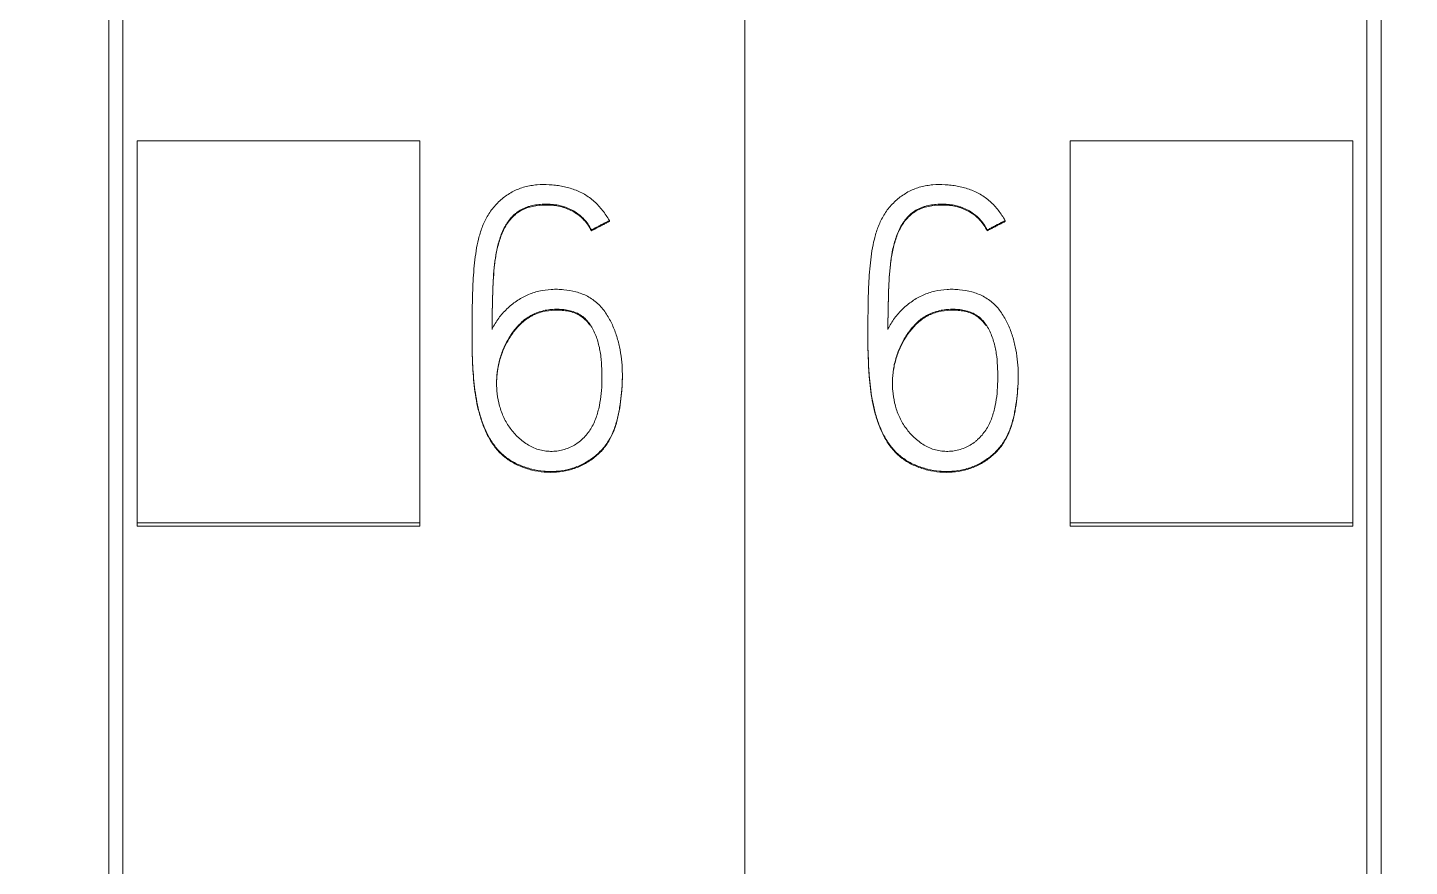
# Model space of a CAD drawing. Header units: millimetres. Extents: x 1359 to 3577, y 1336 to 3557.
# Drawn here: x 2831.1 to 2840.87, y 3276.63 to 3282.56 of the extents above; entities that cross this region are included whole.
import ezdxf

# ---------------------------------------------------------------- set-up
doc = ezdxf.new("R2010")
doc.units = ezdxf.units.MM
doc.set_wipeout_variables(frame=1)
doc.layers.add('000-PI-Oprema', color=30, linetype='Continuous', lineweight=5)

msp = doc.modelspace()

# ---------------------------------------------------------------- wipeouts: each hides what was drawn before it
msp.add_wipeout([(2801.3713, 3330.083), (2836.1713, 3330.083), (2836.1713, 3183.083), (2801.3713, 3183.083)])

# ---------------------------------------------------------------- next in the draw order: linework, layer by layer
at = {"layer": '000-PI-Oprema', "color": 0, "linetype": 'ByBlock', "lineweight": 0}
for p, q in [((2836.1713, 3317.7635), (2836.1713, 3204.3454)), ((2831.7713, 3206.6679), (2831.7713, 3315.483)), ((2831.8713, 3279.0565), (2831.8713, 3281.7587)), ((2831.8713, 3281.7587), (2833.8713, 3281.7587)), ((2833.8713, 3279.0565), (2833.8713, 3281.7587)), ((2835.2124, 3281.1957), (2835.2124, 3281.1895)), ((2835.0848, 3281.1293), (2835.0848, 3281.1231)), ((2834.2409, 3280.3916), (2834.2409, 3280.3854)), ((2835.3043, 3280.0928), (2835.3043, 3280.099)), ((2831.8713, 3279.0565), (2833.8713, 3279.0565)), ((2831.8713, 3279.0322), (2831.8713, 3279.0565)), ((2831.8713, 3279.0322), (2833.8713, 3279.0322)), ((2833.8713, 3279.0322), (2833.8713, 3279.0565))]:
    msp.add_line(p, q, dxfattribs=at)
for points, knots in [([(2831.6713, 3206.3824), (2831.6713, 3209.7232), (2831.6713, 3217.6882), (2831.6713, 3230.3277), (2831.6713, 3245.8141), (2831.6713, 3260.1083), (2831.6713, 3274.3182), (2831.6713, 3288.8848), (2831.6713, 3303.0548), (2831.6713, 3312.6248), (2831.6713, 3315.6687)], [0, 0, 0, 0, 0.091483, 0.21812, 0.346206, 0.515858, 0.610111, 0.736264, 0.916066, 1, 1, 1, 1]), ([(2835.2124, 3281.1957), (2835.1978, 3281.2208), (2835.1819, 3281.2448), (2835.1553, 3281.2789), (2835.146, 3281.2899), (2835.1263, 3281.3111), (2835.1159, 3281.3213), (2835.0835, 3281.3504), (2835.0603, 3281.3673), (2835.023, 3281.389), (2835.0101, 3281.3956), (2834.9836, 3281.4076), (2834.9701, 3281.413), (2834.9292, 3281.4272), (2834.9013, 3281.4344), (2834.8588, 3281.4422), (2834.8446, 3281.4443), (2834.8158, 3281.4477), (2834.8012, 3281.4489), (2834.7579, 3281.4511), (2834.7291, 3281.4509), (2834.6861, 3281.4472), (2834.6718, 3281.4454), (2834.6433, 3281.4406), (2834.629, 3281.4375), (2834.5869, 3281.4262), (2834.5599, 3281.4159), (2834.5214, 3281.3963), (2834.5089, 3281.389), (2834.4844, 3281.3732), (2834.4726, 3281.3647), (2834.4387, 3281.3378), (2834.4179, 3281.3178), (2834.3894, 3281.2849), (2834.3804, 3281.2734), (2834.3637, 3281.2498), (2834.3559, 3281.2377), (2834.3344, 3281.2003), (2834.3223, 3281.1741), (2834.3017, 3281.1198), (2834.2935, 3281.0923), (2834.2798, 3281.0368), (2834.2743, 3281.0087), (2834.2653, 3280.9524), (2834.2616, 3280.9241), (2834.2524, 3280.8388), (2834.2486, 3280.7814), (2834.2439, 3280.6668), (2834.2429, 3280.6094), (2834.2407, 3280.4373), (2834.2396, 3280.3225), (2834.2453, 3280.1796), (2834.2468, 3280.1511), (2834.2507, 3280.094), (2834.2531, 3280.0656), (2834.2623, 3279.9803), (2834.2711, 3279.9236), (2834.288, 3279.8533), (2834.2917, 3279.8393), (2834.2997, 3279.8115), (2834.304, 3279.7977), (2834.3178, 3279.7567), (2834.3283, 3279.7299), (2834.3465, 3279.6907), (2834.353, 3279.6778), (2834.367, 3279.6524), (2834.3745, 3279.6399), (2834.3984, 3279.6035), (2834.4161, 3279.5807), (2834.4464, 3279.5497), (2834.4571, 3279.5398), (2834.4797, 3279.5212), (2834.4914, 3279.5126), (2834.5277, 3279.4887), (2834.5533, 3279.4753), (2834.5936, 3279.4583), (2834.6073, 3279.4532), (2834.635, 3279.4442), (2834.6489, 3279.4402), (2834.6909, 3279.4299), (2834.7194, 3279.4251), (2834.7627, 3279.4212), (2834.7774, 3279.4204), (2834.8065, 3279.42), (2834.821, 3279.4204), (2834.8642, 3279.4234), (2834.8927, 3279.4278), (2834.9347, 3279.438), (2834.9487, 3279.4421), (2834.9763, 3279.4515), (2834.9899, 3279.4569), (2835.0296, 3279.4747), (2835.0548, 3279.4887), (2835.0907, 3279.5131), (2835.1023, 3279.5218), (2835.1248, 3279.5404), (2835.1356, 3279.5503), (2835.1663, 3279.581), (2835.1844, 3279.6033), (2835.2079, 3279.6397), (2835.2152, 3279.6523), (2835.2286, 3279.6783), (2835.2346, 3279.6915), (2835.2511, 3279.7316), (2835.2599, 3279.7591), (2835.2709, 3279.801), (2835.2742, 3279.8151), (2835.28, 3279.8434), (2835.2827, 3279.8578), (2835.2897, 3279.9006), (2835.2934, 3279.9292), (2835.3024, 3280.0151), (2835.3055, 3280.0723), (2835.3031, 3280.1582), (2835.3011, 3280.1868), (2835.2945, 3280.2441), (2835.2898, 3280.2728), (2835.2776, 3280.3301), (2835.2701, 3280.3582), (2835.252, 3280.4136), (2835.2414, 3280.4408), (2835.2163, 3280.4938), (2835.2021, 3280.5191), (2835.1692, 3280.5667), (2835.1505, 3280.5889), (2835.118, 3280.619), (2835.1066, 3280.6283), (2835.0828, 3280.6452), (2835.0703, 3280.6527), (2835.0444, 3280.6663), (2835.0309, 3280.6724), (2835.0034, 3280.6829), (2834.9894, 3280.6874), (2834.9471, 3280.6988), (2834.9183, 3280.7038), (2834.8745, 3280.7079), (2834.8597, 3280.7087), (2834.8304, 3280.7093), (2834.8157, 3280.709), (2834.772, 3280.7066), (2834.743, 3280.7027), (2834.6998, 3280.6927), (2834.6857, 3280.6887), (2834.658, 3280.6795), (2834.6445, 3280.6742), (2834.6049, 3280.6564), (2834.5796, 3280.6421), (2834.5433, 3280.6173), (2834.5314, 3280.6084), (2834.5087, 3280.59), (2834.4978, 3280.5803), (2834.4663, 3280.5501), (2834.4471, 3280.5281), (2834.4121, 3280.4808), (2834.3966, 3280.4558), (2834.383, 3280.4298)], [0, 0, 0, 0, 0.015625, 0.015625, 0.023437, 0.023437, 0.03125, 0.03125, 0.046875, 0.046875, 0.054688, 0.054688, 0.0625, 0.0625, 0.078125, 0.078125, 0.085938, 0.085938, 0.09375, 0.09375, 0.109375, 0.109375, 0.117188, 0.117188, 0.125, 0.125, 0.140625, 0.140625, 0.148437, 0.148437, 0.15625, 0.15625, 0.171875, 0.171875, 0.179687, 0.179687, 0.1875, 0.1875, 0.203125, 0.203125, 0.21875, 0.21875, 0.234375, 0.234375, 0.25, 0.25, 0.28125, 0.28125, 0.3125, 0.3125, 0.375, 0.375, 0.390625, 0.390625, 0.40625, 0.40625, 0.4375, 0.4375, 0.445312, 0.445312, 0.453125, 0.453125, 0.46875, 0.46875, 0.476562, 0.476562, 0.484375, 0.484375, 0.5, 0.5, 0.507812, 0.507812, 0.515625, 0.515625, 0.53125, 0.53125, 0.539062, 0.539062, 0.546875, 0.546875, 0.5625, 0.5625, 0.570312, 0.570312, 0.578125, 0.578125, 0.59375, 0.59375, 0.601562, 0.601562, 0.609375, 0.609375, 0.625, 0.625, 0.632812, 0.632812, 0.640625, 0.640625, 0.65625, 0.65625, 0.664063, 0.664063, 0.671875, 0.671875, 0.6875, 0.6875, 0.695313, 0.695313, 0.703125, 0.703125, 0.71875, 0.71875, 0.75, 0.75, 0.765625, 0.765625, 0.78125, 0.78125, 0.796875, 0.796875, 0.8125, 0.8125, 0.828125, 0.828125, 0.84375, 0.84375, 0.851562, 0.851562, 0.859375, 0.859375, 0.867187, 0.867187, 0.875, 0.875, 0.890625, 0.890625, 0.898437, 0.898437, 0.90625, 0.90625, 0.921875, 0.921875, 0.929687, 0.929687, 0.9375, 0.9375, 0.953125, 0.953125, 0.960937, 0.960937, 0.96875, 0.96875, 0.984375, 0.984375, 1, 1, 1, 1]), ([(2834.383, 3280.4298), (2834.3829, 3280.4907), (2834.3836, 3280.5515), (2834.3858, 3280.6427), (2834.3867, 3280.6731), (2834.3889, 3280.7339), (2834.3903, 3280.7642), (2834.394, 3280.8248), (2834.3964, 3280.8551), (2834.4032, 3280.9155), (2834.4078, 3280.9456), (2834.4167, 3280.9906), (2834.42, 3281.0056), (2834.4275, 3281.0354), (2834.4317, 3281.0504), (2834.4458, 3281.0945), (2834.4572, 3281.1231), (2834.4755, 3281.157), (2834.4794, 3281.1637), (2834.4876, 3281.1768), (2834.492, 3281.1833), (2834.5056, 3281.2023), (2834.5154, 3281.2142), (2834.5315, 3281.2309), (2834.5371, 3281.2362), (2834.5488, 3281.2465), (2834.5549, 3281.2514), (2834.5738, 3281.2651), (2834.5871, 3281.273), (2834.6079, 3281.283), (2834.615, 3281.286), (2834.6295, 3281.2915), (2834.637, 3281.2939), (2834.6595, 3281.3005), (2834.6746, 3281.3037), (2834.7051, 3281.3085), (2834.7205, 3281.3101), (2834.7514, 3281.3119), (2834.767, 3281.3121), (2834.798, 3281.311), (2834.8134, 3281.3098), (2834.8439, 3281.3056), (2834.8665, 3281.3011), (2834.8887, 3281.2945), (2834.9034, 3281.2895), (2834.9108, 3281.2868), (2834.9324, 3281.2779), (2834.9463, 3281.2711), (2834.9731, 3281.2556), (2834.9859, 3281.247), (2835.0042, 3281.2325), (2835.0102, 3281.2274), (2835.0216, 3281.2168), (2835.0271, 3281.2113), (2835.0428, 3281.1944), (2835.0524, 3281.1823), (2835.0699, 3281.1568), (2835.0778, 3281.1433), (2835.0848, 3281.1293)], [0, 0, 0, 0, 0.125, 0.125, 0.1875, 0.1875, 0.25, 0.25, 0.3125, 0.3125, 0.375, 0.375, 0.40625, 0.40625, 0.4375, 0.4375, 0.5, 0.5, 0.515625, 0.515625, 0.53125, 0.53125, 0.5625, 0.5625, 0.578125, 0.578125, 0.59375, 0.59375, 0.625, 0.625, 0.640625, 0.640625, 0.65625, 0.65625, 0.6875, 0.6875, 0.71875, 0.71875, 0.75, 0.75, 0.78125, 0.78125, 0.8125, 0.828125, 0.828125, 0.84375, 0.84375, 0.875, 0.875, 0.90625, 0.90625, 0.921875, 0.921875, 0.9375, 0.9375, 0.96875, 0.96875, 1, 1, 1, 1]), ([(2835.0848, 3281.1231), (2835.071, 3281.151), (2835.0537, 3281.1763), (2835.0275, 3281.2047), (2835.022, 3281.2102), (2835.0106, 3281.2208), (2835.0048, 3281.2258), (2834.9867, 3281.2402), (2834.974, 3281.2488), (2834.9475, 3281.2643), (2834.9335, 3281.2712), (2834.9049, 3281.2831), (2834.8903, 3281.288), (2834.8606, 3281.2961), (2834.8454, 3281.2992), (2834.8147, 3281.3035), (2834.7993, 3281.3048), (2834.7533, 3281.3064), (2834.7227, 3281.3049), (2834.6769, 3281.2979), (2834.6616, 3281.2947), (2834.6319, 3281.2864), (2834.6174, 3281.2812), (2834.5894, 3281.2681), (2834.5758, 3281.2602), (2834.5508, 3281.2424), (2834.5392, 3281.2324), (2834.5176, 3281.2105), (2834.5075, 3281.1985), (2834.4893, 3281.1737), (2834.4811, 3281.1607), (2834.4662, 3281.134), (2834.4596, 3281.1201), (2834.4476, 3281.0916), (2834.4423, 3281.0771), (2834.4281, 3281.0334), (2834.4207, 3281.0038), (2834.4085, 3280.9439), (2834.4038, 3280.9137), (2834.3967, 3280.8527), (2834.3943, 3280.822), (2834.3904, 3280.7608), (2834.389, 3280.7302), (2834.3867, 3280.6689), (2834.3858, 3280.6383), (2834.3836, 3280.5463), (2834.3829, 3280.485), (2834.383, 3280.4236)], [0, 0, 0, 0, 0.0625, 0.0625, 0.078125, 0.078125, 0.09375, 0.09375, 0.125, 0.125, 0.15625, 0.15625, 0.1875, 0.1875, 0.21875, 0.21875, 0.25, 0.25, 0.3125, 0.3125, 0.34375, 0.34375, 0.375, 0.375, 0.40625, 0.40625, 0.4375, 0.4375, 0.46875, 0.46875, 0.5, 0.5, 0.53125, 0.53125, 0.5625, 0.5625, 0.625, 0.625, 0.6875, 0.6875, 0.75, 0.75, 0.8125, 0.8125, 0.875, 0.875, 1, 1, 1, 1]), ([(2834.6558, 3280.5235), (2834.6817, 3280.5381), (2834.709, 3280.5485), (2834.7517, 3280.5592), (2834.7662, 3280.562), (2834.7955, 3280.5659), (2834.8248, 3280.5683), (2834.8542, 3280.5682), (2834.8836, 3280.5664), (2834.8984, 3280.5648), (2834.9275, 3280.5597), (2834.9418, 3280.5563), (2834.9697, 3280.5471), (2834.9835, 3280.5412), (2835.0091, 3280.5269), (2835.021, 3280.5185), (2835.0431, 3280.4994), (2835.0534, 3280.4885), (2835.0719, 3280.4657), (2835.0801, 3280.4537), (2835.0951, 3280.4285), (2835.1019, 3280.4154), (2835.12, 3280.3752), (2835.1291, 3280.3476), (2835.1399, 3280.3053), (2835.143, 3280.291), (2835.1482, 3280.2623), (2835.1504, 3280.2477), (2835.1556, 3280.2041), (2835.1575, 3280.1751), (2835.1597, 3280.1171), (2835.1601, 3280.0882), (2835.1583, 3280.0013), (2835.1531, 3279.9435), (2835.1355, 3279.8571), (2835.1281, 3279.8287), (2835.1133, 3279.7873), (2835.1078, 3279.7738), (2835.0951, 3279.7471), (2835.0881, 3279.7342), (2835.065, 3279.697), (2835.0468, 3279.6743), (2835.0203, 3279.6486), (2835.0148, 3279.6436), (2835.0037, 3279.6341), (2834.9979, 3279.6295), (2834.9804, 3279.6164), (2834.9682, 3279.6085), (2834.9427, 3279.5944), (2834.9294, 3279.5882), (2834.9016, 3279.5778), (2834.8734, 3279.5694), (2834.8444, 3279.5649), (2834.8151, 3279.5623), (2834.8001, 3279.562), (2834.7708, 3279.5634), (2834.7562, 3279.5651), (2834.7274, 3279.5705), (2834.7131, 3279.5743), (2834.671, 3279.5886), (2834.645, 3279.6021), (2834.6084, 3279.6268), (2834.5966, 3279.6358), (2834.5742, 3279.6548), (2834.5529, 3279.6748), (2834.5336, 3279.6967), (2834.5153, 3279.7195), (2834.5066, 3279.7315), (2834.4823, 3279.7683), (2834.4686, 3279.7941), (2834.4516, 3279.8345), (2834.4465, 3279.8482), (2834.4376, 3279.8762), (2834.4337, 3279.8904), (2834.4237, 3279.9331), (2834.4193, 3279.9618), (2834.4156, 3280.0053), (2834.4149, 3280.0198), (2834.4144, 3280.049), (2834.4146, 3280.0637), (2834.4169, 3280.1077), (2834.4204, 3280.1366), (2834.4313, 3280.1937), (2834.4387, 3280.2218), (2834.4529, 3280.2634), (2834.4582, 3280.2772), (2834.4697, 3280.3041), (2834.4759, 3280.3173), (2834.4959, 3280.356), (2834.5111, 3280.3807), (2834.5367, 3280.416), (2834.5457, 3280.4275), (2834.5649, 3280.4497), (2834.575, 3280.4605), (2834.6069, 3280.4909), (2834.63, 3280.5089), (2834.6558, 3280.5235)], [0, 0, 0, 0, 0.03125, 0.03125, 0.046875, 0.046875, 0.0625, 0.078125, 0.078125, 0.09375, 0.09375, 0.109375, 0.109375, 0.125, 0.125, 0.140625, 0.140625, 0.15625, 0.15625, 0.171875, 0.171875, 0.1875, 0.1875, 0.21875, 0.21875, 0.234375, 0.234375, 0.25, 0.25, 0.28125, 0.28125, 0.3125, 0.3125, 0.375, 0.375, 0.40625, 0.40625, 0.421875, 0.421875, 0.4375, 0.4375, 0.46875, 0.46875, 0.476563, 0.476563, 0.484375, 0.484375, 0.5, 0.5, 0.515625, 0.515625, 0.53125, 0.546875, 0.546875, 0.5625, 0.5625, 0.578125, 0.578125, 0.59375, 0.59375, 0.625, 0.625, 0.640625, 0.640625, 0.65625, 0.671875, 0.671875, 0.6875, 0.6875, 0.71875, 0.71875, 0.734375, 0.734375, 0.75, 0.75, 0.78125, 0.78125, 0.796875, 0.796875, 0.8125, 0.8125, 0.84375, 0.84375, 0.875, 0.875, 0.890625, 0.890625, 0.90625, 0.90625, 0.9375, 0.9375, 0.953125, 0.953125, 0.96875, 0.96875, 1, 1, 1, 1]), ([(2835.0766, 3280.4522), (2835.0719, 3280.4591), (2835.0669, 3280.4658), (2835.0524, 3280.4835), (2835.0422, 3280.494), (2835.0255, 3280.5084), (2835.0196, 3280.513), (2835.0075, 3280.5213), (2835.0013, 3280.5252), (2834.9822, 3280.5356), (2834.9687, 3280.5413), (2834.9406, 3280.5504), (2834.9263, 3280.5538), (2834.8976, 3280.5587), (2834.883, 3280.5603), (2834.8538, 3280.562), (2834.8391, 3280.5621), (2834.7951, 3280.5604), (2834.7662, 3280.5567), (2834.7234, 3280.546), (2834.7093, 3280.5415), (2834.6888, 3280.5335), (2834.6821, 3280.5306), (2834.6688, 3280.5243), (2834.6623, 3280.521), (2834.6558, 3280.5173)], [0, 0, 0, 0, 0.053747, 0.053747, 0.148372, 0.148372, 0.195685, 0.195685, 0.242998, 0.242998, 0.337623, 0.337623, 0.432248, 0.432248, 0.526874, 0.526874, 0.621499, 0.621499, 0.810749, 0.810749, 0.905375, 0.905375, 0.952687, 0.952687, 1, 1, 1, 1]), ([(2834.6558, 3280.5173), (2834.63, 3280.5027), (2834.6069, 3280.4848), (2834.5753, 3280.4546), (2834.5652, 3280.4439), (2834.546, 3280.4216), (2834.5369, 3280.4101), (2834.5111, 3280.3746), (2834.4959, 3280.3498), (2834.4759, 3280.311), (2834.4697, 3280.2978), (2834.4582, 3280.2709), (2834.4529, 3280.2571), (2834.4387, 3280.2155), (2834.4313, 3280.1874), (2834.4231, 3280.1445), (2834.4208, 3280.1301), (2834.4173, 3280.1011), (2834.4161, 3280.0865), (2834.4148, 3280.0611), (2834.4145, 3280.0505), (2834.4145, 3280.0398)], [0, 0, 0, 0, 0.157122, 0.157122, 0.235682, 0.235682, 0.314243, 0.314243, 0.471365, 0.471365, 0.549925, 0.549925, 0.628486, 0.628486, 0.785608, 0.785608, 0.864168, 0.864168, 0.942729, 0.942729, 1, 1, 1, 1]), ([(2835.3043, 3280.0933), (2835.3043, 3280.0471), (2835.3015, 3280.0012), (2835.2938, 3279.9268), (2835.2902, 3279.8981), (2835.2833, 3279.8553), (2835.2808, 3279.8411), (2835.275, 3279.8127), (2835.2718, 3279.7985), (2835.2609, 3279.7562), (2835.2522, 3279.7286), (2835.2359, 3279.6883), (2835.23, 3279.6751), (2835.2169, 3279.6492), (2835.2096, 3279.6364), (2835.1862, 3279.5996), (2835.1682, 3279.5771), (2835.138, 3279.5463), (2835.1274, 3279.5366), (2835.1052, 3279.5179), (2835.0935, 3279.509), (2835.0575, 3279.4842), (2835.0323, 3279.4699), (2834.9927, 3279.4519), (2834.9791, 3279.4464), (2834.9515, 3279.4368), (2834.9376, 3279.4326), (2834.8954, 3279.4221), (2834.8669, 3279.4176), (2834.8234, 3279.4143), (2834.8087, 3279.4139), (2834.7796, 3279.4141), (2834.7651, 3279.4148), (2834.7218, 3279.4186), (2834.6932, 3279.4233), (2834.6507, 3279.4335), (2834.6366, 3279.4375), (2834.609, 3279.4464), (2834.5954, 3279.4514), (2834.5556, 3279.468), (2834.53, 3279.4812), (2834.4997, 3279.501), (2834.4937, 3279.5051), (2834.4819, 3279.5136), (2834.4761, 3279.5181), (2834.459, 3279.5319), (2834.4483, 3279.5417), (2834.4179, 3279.5725), (2834.4, 3279.595), (2834.376, 3279.6312), (2834.3684, 3279.6437), (2834.3543, 3279.6691), (2834.3478, 3279.682), (2834.3294, 3279.7212), (2834.3188, 3279.7479), (2834.3002, 3279.8024), (2834.2922, 3279.8302), (2834.2785, 3279.8865), (2834.2728, 3279.9149), (2834.2633, 3279.9717), (2834.2557, 3280.0286), (2834.2509, 3280.0858), (2834.2469, 3280.143), (2834.2454, 3280.1717), (2834.2417, 3280.2619), (2834.2409, 3280.3236), (2834.2409, 3280.3854)], [0, 0, 0, 0, 0.061961, 0.061961, 0.100808, 0.100808, 0.120232, 0.120232, 0.139655, 0.139655, 0.178502, 0.178502, 0.197926, 0.197926, 0.217349, 0.217349, 0.256196, 0.256196, 0.27562, 0.27562, 0.295043, 0.295043, 0.33389, 0.33389, 0.353314, 0.353314, 0.372737, 0.372737, 0.411584, 0.411584, 0.431008, 0.431008, 0.450431, 0.450431, 0.489278, 0.489278, 0.508702, 0.508702, 0.528125, 0.528125, 0.566972, 0.566972, 0.576684, 0.576684, 0.586396, 0.586396, 0.605819, 0.605819, 0.644666, 0.644666, 0.66409, 0.66409, 0.683513, 0.683513, 0.72236, 0.72236, 0.761207, 0.761207, 0.800054, 0.800054, 0.838901, 0.877748, 0.877748, 0.916595, 0.916595, 1, 1, 1, 1])]:
    msp.add_open_spline(points, degree=3, knots=knots, dxfattribs=at)
for points, weights in [([(2835.0848, 3281.1293), (2835.1486, 3281.1625), (2835.2124, 3281.1957)], [0.50000017786, 0.49999982214, 0.50000017786]), ([(2835.2124, 3281.1895), (2835.1486, 3281.1563), (2835.0848, 3281.1231)], [0.500000019342, 0.499999980658, 0.500000019342])]:
    msp.add_rational_spline(points, weights, degree=2, dxfattribs=at)

# ---------------------------------------------------------------- next in the draw order: wipeouts: each hides what was drawn before it
msp.add_wipeout([(2836.1713, 3330.083), (2870.9713, 3330.083), (2870.9713, 3183.083), (2836.1713, 3183.083)])

# ---------------------------------------------------------------- next in the draw order: linework, layer by layer
for p, q in [((2836.1713, 3317.7635), (2836.1713, 3204.3454)), ((2840.5713, 3315.483), (2840.5713, 3206.6679)), ((2838.4713, 3279.0565), (2838.4713, 3281.7587)), ((2840.4713, 3281.7587), (2838.4713, 3281.7587)), ((2840.4713, 3279.0565), (2840.4713, 3281.7587)), ((2838.0124, 3281.1957), (2838.0124, 3281.1895)), ((2837.8848, 3281.1293), (2837.8848, 3281.1231)), ((2837.0409, 3280.3916), (2837.0409, 3280.3854)), ((2838.1043, 3280.0928), (2838.1043, 3280.099)), ((2840.4713, 3279.0565), (2838.4713, 3279.0565)), ((2838.4713, 3279.0322), (2838.4713, 3279.0565)), ((2840.4713, 3279.0322), (2838.4713, 3279.0322)), ((2840.4713, 3279.0322), (2840.4713, 3279.0565))]:
    msp.add_line(p, q, dxfattribs=at)
for points, knots in [([(2840.6713, 3315.6687), (2840.6713, 3312.6248), (2840.6713, 3303.0548), (2840.6713, 3288.8848), (2840.6713, 3274.3182), (2840.6713, 3260.1083), (2840.6713, 3245.8141), (2840.6713, 3230.3277), (2840.6713, 3217.6882), (2840.6713, 3209.7232), (2840.6713, 3206.3824)], [0, 0, 0, 0, 0.083934, 0.263736, 0.389889, 0.484142, 0.653794, 0.78188, 0.908517, 1, 1, 1, 1]), ([(2838.0124, 3281.1957), (2837.9978, 3281.2208), (2837.9819, 3281.2448), (2837.9553, 3281.2789), (2837.946, 3281.2899), (2837.9263, 3281.3111), (2837.9159, 3281.3213), (2837.8835, 3281.3504), (2837.8603, 3281.3673), (2837.823, 3281.389), (2837.8101, 3281.3956), (2837.7836, 3281.4076), (2837.7701, 3281.413), (2837.7292, 3281.4272), (2837.7013, 3281.4344), (2837.6588, 3281.4422), (2837.6446, 3281.4443), (2837.6158, 3281.4477), (2837.6012, 3281.4489), (2837.5579, 3281.4511), (2837.5291, 3281.4509), (2837.4861, 3281.4472), (2837.4718, 3281.4454), (2837.4433, 3281.4406), (2837.429, 3281.4375), (2837.3869, 3281.4262), (2837.3599, 3281.4159), (2837.3214, 3281.3963), (2837.3089, 3281.389), (2837.2844, 3281.3732), (2837.2726, 3281.3647), (2837.2387, 3281.3378), (2837.2179, 3281.3178), (2837.1894, 3281.2849), (2837.1804, 3281.2734), (2837.1637, 3281.2498), (2837.1559, 3281.2377), (2837.1344, 3281.2003), (2837.1223, 3281.1741), (2837.1017, 3281.1198), (2837.0935, 3281.0923), (2837.0798, 3281.0368), (2837.0743, 3281.0087), (2837.0653, 3280.9524), (2837.0616, 3280.9241), (2837.0524, 3280.8388), (2837.0486, 3280.7814), (2837.0439, 3280.6668), (2837.0429, 3280.6094), (2837.0407, 3280.4373), (2837.0396, 3280.3225), (2837.0453, 3280.1796), (2837.0468, 3280.1511), (2837.0507, 3280.094), (2837.0531, 3280.0656), (2837.0623, 3279.9803), (2837.0711, 3279.9236), (2837.088, 3279.8533), (2837.0917, 3279.8393), (2837.0997, 3279.8115), (2837.104, 3279.7977), (2837.1178, 3279.7567), (2837.1283, 3279.7299), (2837.1465, 3279.6907), (2837.153, 3279.6778), (2837.167, 3279.6524), (2837.1745, 3279.6399), (2837.1984, 3279.6035), (2837.2161, 3279.5807), (2837.2464, 3279.5497), (2837.2571, 3279.5398), (2837.2797, 3279.5212), (2837.2914, 3279.5126), (2837.3277, 3279.4887), (2837.3533, 3279.4753), (2837.3936, 3279.4583), (2837.4073, 3279.4532), (2837.435, 3279.4442), (2837.4489, 3279.4402), (2837.4909, 3279.4299), (2837.5194, 3279.4251), (2837.5627, 3279.4212), (2837.5774, 3279.4204), (2837.6065, 3279.42), (2837.621, 3279.4204), (2837.6642, 3279.4234), (2837.6927, 3279.4278), (2837.7347, 3279.438), (2837.7487, 3279.4421), (2837.7763, 3279.4515), (2837.7899, 3279.4569), (2837.8296, 3279.4747), (2837.8548, 3279.4887), (2837.8907, 3279.5131), (2837.9023, 3279.5218), (2837.9248, 3279.5404), (2837.9356, 3279.5503), (2837.9663, 3279.581), (2837.9844, 3279.6033), (2838.0079, 3279.6397), (2838.0152, 3279.6523), (2838.0286, 3279.6783), (2838.0346, 3279.6915), (2838.0511, 3279.7316), (2838.0599, 3279.7591), (2838.0709, 3279.801), (2838.0742, 3279.8151), (2838.08, 3279.8434), (2838.0827, 3279.8578), (2838.0897, 3279.9006), (2838.0934, 3279.9292), (2838.1024, 3280.0151), (2838.1055, 3280.0723), (2838.1031, 3280.1582), (2838.1011, 3280.1868), (2838.0945, 3280.2441), (2838.0898, 3280.2728), (2838.0776, 3280.3301), (2838.0701, 3280.3582), (2838.052, 3280.4136), (2838.0414, 3280.4408), (2838.0163, 3280.4938), (2838.0021, 3280.5191), (2837.9692, 3280.5667), (2837.9505, 3280.5889), (2837.918, 3280.619), (2837.9066, 3280.6283), (2837.8828, 3280.6452), (2837.8703, 3280.6527), (2837.8444, 3280.6663), (2837.8309, 3280.6724), (2837.8034, 3280.6829), (2837.7894, 3280.6874), (2837.7471, 3280.6988), (2837.7183, 3280.7038), (2837.6745, 3280.7079), (2837.6597, 3280.7087), (2837.6304, 3280.7093), (2837.6157, 3280.709), (2837.572, 3280.7066), (2837.543, 3280.7027), (2837.4998, 3280.6927), (2837.4857, 3280.6887), (2837.458, 3280.6795), (2837.4445, 3280.6742), (2837.4049, 3280.6564), (2837.3796, 3280.6421), (2837.3433, 3280.6173), (2837.3314, 3280.6084), (2837.3087, 3280.59), (2837.2978, 3280.5803), (2837.2663, 3280.5501), (2837.2471, 3280.5281), (2837.2121, 3280.4808), (2837.1966, 3280.4558), (2837.183, 3280.4298)], [0, 0, 0, 0, 0.015625, 0.015625, 0.023437, 0.023437, 0.03125, 0.03125, 0.046875, 0.046875, 0.054687, 0.054687, 0.0625, 0.0625, 0.078125, 0.078125, 0.085937, 0.085937, 0.09375, 0.09375, 0.109375, 0.109375, 0.117187, 0.117187, 0.125, 0.125, 0.140625, 0.140625, 0.148437, 0.148437, 0.15625, 0.15625, 0.171875, 0.171875, 0.179687, 0.179687, 0.1875, 0.1875, 0.203125, 0.203125, 0.21875, 0.21875, 0.234375, 0.234375, 0.25, 0.25, 0.28125, 0.28125, 0.3125, 0.3125, 0.375, 0.375, 0.390625, 0.390625, 0.40625, 0.40625, 0.4375, 0.4375, 0.445313, 0.445313, 0.453125, 0.453125, 0.46875, 0.46875, 0.476563, 0.476563, 0.484375, 0.484375, 0.5, 0.5, 0.507813, 0.507813, 0.515625, 0.515625, 0.53125, 0.53125, 0.539063, 0.539063, 0.546875, 0.546875, 0.5625, 0.5625, 0.570313, 0.570313, 0.578125, 0.578125, 0.59375, 0.59375, 0.601563, 0.601563, 0.609375, 0.609375, 0.625, 0.625, 0.632813, 0.632813, 0.640625, 0.640625, 0.65625, 0.65625, 0.664063, 0.664063, 0.671875, 0.671875, 0.6875, 0.6875, 0.695313, 0.695313, 0.703125, 0.703125, 0.71875, 0.71875, 0.75, 0.75, 0.765625, 0.765625, 0.78125, 0.78125, 0.796875, 0.796875, 0.8125, 0.8125, 0.828125, 0.828125, 0.84375, 0.84375, 0.851563, 0.851563, 0.859375, 0.859375, 0.867188, 0.867188, 0.875, 0.875, 0.890625, 0.890625, 0.898438, 0.898438, 0.90625, 0.90625, 0.921875, 0.921875, 0.929688, 0.929688, 0.9375, 0.9375, 0.953125, 0.953125, 0.960938, 0.960938, 0.96875, 0.96875, 0.984375, 0.984375, 1, 1, 1, 1]), ([(2837.183, 3280.4298), (2837.1829, 3280.4907), (2837.1836, 3280.5515), (2837.1858, 3280.6427), (2837.1867, 3280.6731), (2837.1889, 3280.7339), (2837.1903, 3280.7642), (2837.194, 3280.8248), (2837.1964, 3280.8551), (2837.2032, 3280.9155), (2837.2078, 3280.9456), (2837.2167, 3280.9906), (2837.22, 3281.0056), (2837.2275, 3281.0354), (2837.2317, 3281.0504), (2837.2458, 3281.0945), (2837.2572, 3281.1231), (2837.2755, 3281.157), (2837.2794, 3281.1637), (2837.2876, 3281.1768), (2837.292, 3281.1833), (2837.3056, 3281.2023), (2837.3154, 3281.2142), (2837.3315, 3281.2309), (2837.3371, 3281.2362), (2837.3488, 3281.2465), (2837.3549, 3281.2514), (2837.3738, 3281.2651), (2837.3871, 3281.273), (2837.4079, 3281.283), (2837.415, 3281.286), (2837.4295, 3281.2915), (2837.437, 3281.2939), (2837.4595, 3281.3005), (2837.4746, 3281.3037), (2837.5051, 3281.3085), (2837.5205, 3281.3101), (2837.5514, 3281.3119), (2837.567, 3281.3121), (2837.598, 3281.311), (2837.6134, 3281.3098), (2837.6439, 3281.3056), (2837.6665, 3281.3011), (2837.6887, 3281.2945), (2837.7034, 3281.2895), (2837.7108, 3281.2868), (2837.7324, 3281.2779), (2837.7463, 3281.2711), (2837.7731, 3281.2556), (2837.7859, 3281.247), (2837.8042, 3281.2325), (2837.8102, 3281.2274), (2837.8216, 3281.2168), (2837.8271, 3281.2113), (2837.8428, 3281.1944), (2837.8524, 3281.1823), (2837.8699, 3281.1568), (2837.8778, 3281.1433), (2837.8848, 3281.1293)], [0, 0, 0, 0, 0.125, 0.125, 0.1875, 0.1875, 0.25, 0.25, 0.3125, 0.3125, 0.375, 0.375, 0.40625, 0.40625, 0.4375, 0.4375, 0.5, 0.5, 0.515625, 0.515625, 0.53125, 0.53125, 0.5625, 0.5625, 0.578125, 0.578125, 0.59375, 0.59375, 0.625, 0.625, 0.640625, 0.640625, 0.65625, 0.65625, 0.6875, 0.6875, 0.71875, 0.71875, 0.75, 0.75, 0.78125, 0.78125, 0.8125, 0.828125, 0.828125, 0.84375, 0.84375, 0.875, 0.875, 0.90625, 0.90625, 0.921875, 0.921875, 0.9375, 0.9375, 0.96875, 0.96875, 1, 1, 1, 1]), ([(2837.8848, 3281.1231), (2837.871, 3281.151), (2837.8537, 3281.1763), (2837.8275, 3281.2047), (2837.822, 3281.2102), (2837.8106, 3281.2208), (2837.8048, 3281.2258), (2837.7867, 3281.2402), (2837.774, 3281.2488), (2837.7475, 3281.2643), (2837.7335, 3281.2712), (2837.7049, 3281.2831), (2837.6903, 3281.288), (2837.6606, 3281.2961), (2837.6454, 3281.2992), (2837.6147, 3281.3035), (2837.5993, 3281.3048), (2837.5533, 3281.3064), (2837.5227, 3281.3049), (2837.4769, 3281.2979), (2837.4616, 3281.2947), (2837.4319, 3281.2864), (2837.4174, 3281.2812), (2837.3894, 3281.2681), (2837.3758, 3281.2602), (2837.3508, 3281.2424), (2837.3392, 3281.2324), (2837.3176, 3281.2105), (2837.3075, 3281.1985), (2837.2893, 3281.1737), (2837.2811, 3281.1607), (2837.2662, 3281.134), (2837.2596, 3281.1201), (2837.2476, 3281.0916), (2837.2423, 3281.0771), (2837.2281, 3281.0334), (2837.2207, 3281.0038), (2837.2085, 3280.9439), (2837.2038, 3280.9137), (2837.1967, 3280.8527), (2837.1943, 3280.822), (2837.1904, 3280.7608), (2837.189, 3280.7302), (2837.1867, 3280.6689), (2837.1858, 3280.6383), (2837.1836, 3280.5463), (2837.1829, 3280.485), (2837.183, 3280.4236)], [0, 0, 0, 0, 0.0625, 0.0625, 0.078125, 0.078125, 0.09375, 0.09375, 0.125, 0.125, 0.15625, 0.15625, 0.1875, 0.1875, 0.21875, 0.21875, 0.25, 0.25, 0.3125, 0.3125, 0.34375, 0.34375, 0.375, 0.375, 0.40625, 0.40625, 0.4375, 0.4375, 0.46875, 0.46875, 0.5, 0.5, 0.53125, 0.53125, 0.5625, 0.5625, 0.625, 0.625, 0.6875, 0.6875, 0.75, 0.75, 0.8125, 0.8125, 0.875, 0.875, 1, 1, 1, 1]), ([(2837.4558, 3280.5235), (2837.4817, 3280.5381), (2837.509, 3280.5485), (2837.5517, 3280.5592), (2837.5662, 3280.562), (2837.5955, 3280.5659), (2837.6248, 3280.5683), (2837.6542, 3280.5682), (2837.6836, 3280.5664), (2837.6984, 3280.5648), (2837.7275, 3280.5597), (2837.7418, 3280.5563), (2837.7697, 3280.5471), (2837.7835, 3280.5412), (2837.8091, 3280.5269), (2837.821, 3280.5185), (2837.8431, 3280.4994), (2837.8534, 3280.4885), (2837.8719, 3280.4657), (2837.8801, 3280.4537), (2837.8951, 3280.4285), (2837.9019, 3280.4154), (2837.92, 3280.3752), (2837.9291, 3280.3476), (2837.9399, 3280.3053), (2837.943, 3280.291), (2837.9482, 3280.2623), (2837.9504, 3280.2477), (2837.9556, 3280.2041), (2837.9575, 3280.1751), (2837.9597, 3280.1171), (2837.9601, 3280.0882), (2837.9583, 3280.0013), (2837.9531, 3279.9435), (2837.9355, 3279.8571), (2837.9281, 3279.8287), (2837.9133, 3279.7873), (2837.9078, 3279.7738), (2837.8951, 3279.7471), (2837.8881, 3279.7342), (2837.865, 3279.697), (2837.8468, 3279.6743), (2837.8203, 3279.6486), (2837.8148, 3279.6436), (2837.8037, 3279.6341), (2837.7979, 3279.6295), (2837.7804, 3279.6164), (2837.7682, 3279.6085), (2837.7427, 3279.5944), (2837.7294, 3279.5882), (2837.7016, 3279.5778), (2837.6734, 3279.5694), (2837.6444, 3279.5649), (2837.6151, 3279.5623), (2837.6001, 3279.562), (2837.5708, 3279.5634), (2837.5562, 3279.5651), (2837.5274, 3279.5705), (2837.5131, 3279.5743), (2837.471, 3279.5886), (2837.445, 3279.6021), (2837.4084, 3279.6268), (2837.3966, 3279.6358), (2837.3742, 3279.6548), (2837.3529, 3279.6748), (2837.3336, 3279.6967), (2837.3153, 3279.7195), (2837.3066, 3279.7315), (2837.2823, 3279.7683), (2837.2686, 3279.7941), (2837.2516, 3279.8345), (2837.2465, 3279.8482), (2837.2376, 3279.8762), (2837.2337, 3279.8904), (2837.2237, 3279.9331), (2837.2193, 3279.9618), (2837.2156, 3280.0053), (2837.2149, 3280.0198), (2837.2144, 3280.049), (2837.2146, 3280.0637), (2837.2169, 3280.1077), (2837.2204, 3280.1366), (2837.2313, 3280.1937), (2837.2387, 3280.2218), (2837.2529, 3280.2634), (2837.2582, 3280.2772), (2837.2697, 3280.3041), (2837.2759, 3280.3173), (2837.2959, 3280.356), (2837.3111, 3280.3807), (2837.3367, 3280.416), (2837.3457, 3280.4275), (2837.3649, 3280.4497), (2837.375, 3280.4605), (2837.4069, 3280.4909), (2837.43, 3280.5089), (2837.4558, 3280.5235)], [0, 0, 0, 0, 0.03125, 0.03125, 0.046875, 0.046875, 0.0625, 0.078125, 0.078125, 0.09375, 0.09375, 0.109375, 0.109375, 0.125, 0.125, 0.140625, 0.140625, 0.15625, 0.15625, 0.171875, 0.171875, 0.1875, 0.1875, 0.21875, 0.21875, 0.234375, 0.234375, 0.25, 0.25, 0.28125, 0.28125, 0.3125, 0.3125, 0.375, 0.375, 0.40625, 0.40625, 0.421875, 0.421875, 0.4375, 0.4375, 0.46875, 0.46875, 0.476563, 0.476563, 0.484375, 0.484375, 0.5, 0.5, 0.515625, 0.515625, 0.53125, 0.546875, 0.546875, 0.5625, 0.5625, 0.578125, 0.578125, 0.59375, 0.59375, 0.625, 0.625, 0.640625, 0.640625, 0.65625, 0.671875, 0.671875, 0.6875, 0.6875, 0.71875, 0.71875, 0.734375, 0.734375, 0.75, 0.75, 0.78125, 0.78125, 0.796875, 0.796875, 0.8125, 0.8125, 0.84375, 0.84375, 0.875, 0.875, 0.890625, 0.890625, 0.90625, 0.90625, 0.9375, 0.9375, 0.953125, 0.953125, 0.96875, 0.96875, 1, 1, 1, 1]), ([(2837.8766, 3280.4522), (2837.8719, 3280.4591), (2837.8669, 3280.4658), (2837.8524, 3280.4835), (2837.8422, 3280.494), (2837.8255, 3280.5084), (2837.8196, 3280.513), (2837.8075, 3280.5213), (2837.8013, 3280.5252), (2837.7822, 3280.5356), (2837.7687, 3280.5413), (2837.7406, 3280.5504), (2837.7263, 3280.5538), (2837.6976, 3280.5587), (2837.683, 3280.5603), (2837.6538, 3280.562), (2837.6391, 3280.5621), (2837.5951, 3280.5604), (2837.5662, 3280.5567), (2837.5234, 3280.546), (2837.5093, 3280.5415), (2837.4888, 3280.5335), (2837.4821, 3280.5306), (2837.4688, 3280.5243), (2837.4623, 3280.521), (2837.4558, 3280.5173)], [0, 0, 0, 0, 0.053747, 0.053747, 0.148372, 0.148372, 0.195685, 0.195685, 0.242998, 0.242998, 0.337623, 0.337623, 0.432248, 0.432248, 0.526874, 0.526874, 0.621499, 0.621499, 0.810749, 0.810749, 0.905375, 0.905375, 0.952687, 0.952687, 1, 1, 1, 1]), ([(2837.4558, 3280.5173), (2837.43, 3280.5027), (2837.4069, 3280.4848), (2837.3753, 3280.4546), (2837.3652, 3280.4439), (2837.346, 3280.4216), (2837.3369, 3280.4101), (2837.3111, 3280.3746), (2837.2959, 3280.3498), (2837.2759, 3280.311), (2837.2697, 3280.2978), (2837.2582, 3280.2709), (2837.2529, 3280.2571), (2837.2387, 3280.2155), (2837.2313, 3280.1874), (2837.2231, 3280.1445), (2837.2208, 3280.1301), (2837.2173, 3280.1011), (2837.2161, 3280.0865), (2837.2148, 3280.0611), (2837.2145, 3280.0505), (2837.2145, 3280.0398)], [0, 0, 0, 0, 0.157122, 0.157122, 0.235682, 0.235682, 0.314243, 0.314243, 0.471365, 0.471365, 0.549925, 0.549925, 0.628486, 0.628486, 0.785608, 0.785608, 0.864168, 0.864168, 0.942729, 0.942729, 1, 1, 1, 1]), ([(2838.1043, 3280.0933), (2838.1043, 3280.0471), (2838.1015, 3280.0012), (2838.0938, 3279.9268), (2838.0902, 3279.8981), (2838.0833, 3279.8553), (2838.0808, 3279.8411), (2838.075, 3279.8127), (2838.0718, 3279.7985), (2838.0609, 3279.7562), (2838.0522, 3279.7286), (2838.0359, 3279.6883), (2838.03, 3279.6751), (2838.0169, 3279.6492), (2838.0096, 3279.6364), (2837.9862, 3279.5996), (2837.9682, 3279.5771), (2837.938, 3279.5463), (2837.9274, 3279.5366), (2837.9052, 3279.5179), (2837.8935, 3279.509), (2837.8575, 3279.4842), (2837.8323, 3279.4699), (2837.7927, 3279.4519), (2837.7791, 3279.4464), (2837.7515, 3279.4368), (2837.7376, 3279.4326), (2837.6954, 3279.4221), (2837.6669, 3279.4176), (2837.6234, 3279.4143), (2837.6087, 3279.4139), (2837.5796, 3279.4141), (2837.5651, 3279.4148), (2837.5218, 3279.4186), (2837.4932, 3279.4233), (2837.4507, 3279.4335), (2837.4366, 3279.4375), (2837.409, 3279.4464), (2837.3954, 3279.4514), (2837.3556, 3279.468), (2837.33, 3279.4812), (2837.2997, 3279.501), (2837.2937, 3279.5051), (2837.2819, 3279.5136), (2837.2761, 3279.5181), (2837.259, 3279.5319), (2837.2483, 3279.5417), (2837.2179, 3279.5725), (2837.2, 3279.595), (2837.176, 3279.6312), (2837.1684, 3279.6437), (2837.1543, 3279.6691), (2837.1478, 3279.682), (2837.1294, 3279.7212), (2837.1188, 3279.7479), (2837.1002, 3279.8024), (2837.0922, 3279.8302), (2837.0785, 3279.8865), (2837.0728, 3279.9149), (2837.0633, 3279.9717), (2837.0557, 3280.0286), (2837.0509, 3280.0858), (2837.0469, 3280.143), (2837.0454, 3280.1717), (2837.0417, 3280.2619), (2837.0409, 3280.3236), (2837.0409, 3280.3854)], [0, 0, 0, 0, 0.061961, 0.061961, 0.100808, 0.100808, 0.120232, 0.120232, 0.139655, 0.139655, 0.178502, 0.178502, 0.197926, 0.197926, 0.217349, 0.217349, 0.256196, 0.256196, 0.27562, 0.27562, 0.295043, 0.295043, 0.33389, 0.33389, 0.353314, 0.353314, 0.372737, 0.372737, 0.411584, 0.411584, 0.431008, 0.431008, 0.450431, 0.450431, 0.489278, 0.489278, 0.508702, 0.508702, 0.528125, 0.528125, 0.566972, 0.566972, 0.576684, 0.576684, 0.586396, 0.586396, 0.605819, 0.605819, 0.644666, 0.644666, 0.66409, 0.66409, 0.683513, 0.683513, 0.72236, 0.72236, 0.761207, 0.761207, 0.800054, 0.800054, 0.838901, 0.877748, 0.877748, 0.916595, 0.916595, 1, 1, 1, 1])]:
    msp.add_open_spline(points, degree=3, knots=knots, dxfattribs=at)
for points, weights in [([(2837.8848, 3281.1293), (2837.9486, 3281.1625), (2838.0124, 3281.1957)], [0.499999980048, 0.500000019952, 0.499999980048]), ([(2838.0124, 3281.1895), (2837.9486, 3281.1563), (2837.8848, 3281.1231)], [0.499999952799, 0.500000047201, 0.499999952799])]:
    msp.add_rational_spline(points, weights, degree=2, dxfattribs=at)

doc.saveas('drawing.dxf')
